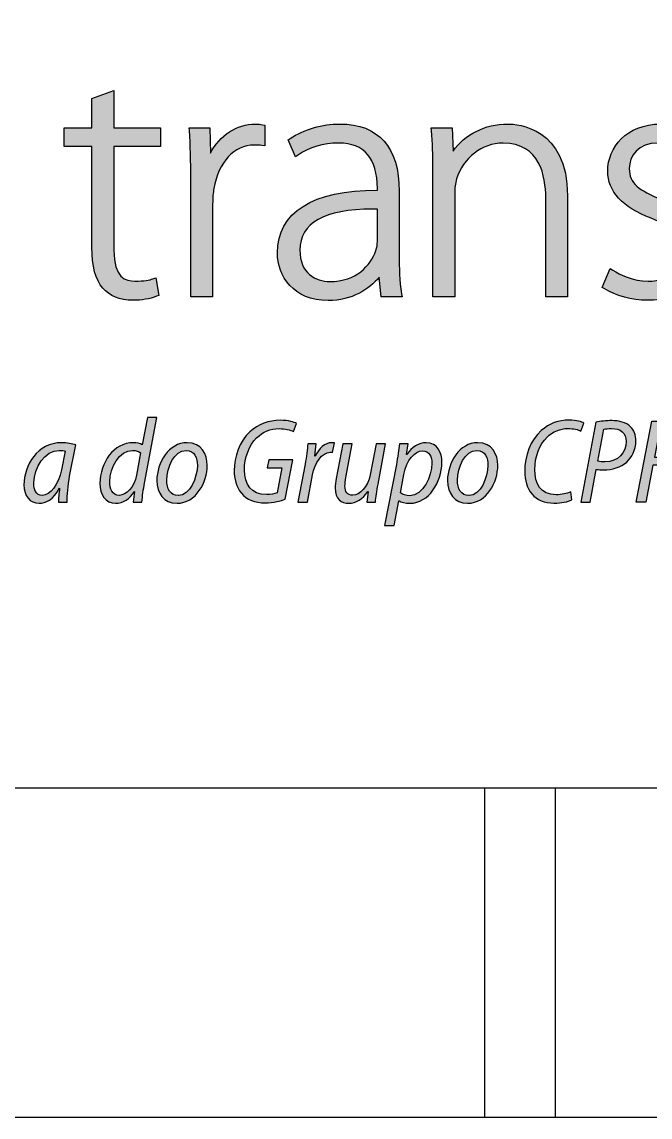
# Model space of a CAD drawing. Header units: millimetres. Extents: x 508 to 928, y 0 to 297.
# Drawn here: x 631.29 to 640.83, y 0 to 16.63 of the extents above; entities that cross this region are included whole.
import ezdxf

# ---------------------------------------------------------------- set-up
doc = ezdxf.new("R2010")
doc.units = ezdxf.units.MM
doc.header["$LTSCALE"] = 8
doc.layers.add('-1', color=7, linetype='Continuous')
doc.layers.add('1', color=7, linetype='Continuous')

# ---------------------------------------------------------------- blocks, each defined once
blk = doc.blocks.new('block 2')
at = {"true_color": 0x00ace1}
h = blk.add_hatch(color=142, dxfattribs=at)
h.dxf.hatch_style = 1
edge = h.paths.add_edge_path()
edge.add_spline(control_points=[(10.876, 7.441), (10.876, 7.441), (10.523, 7.309), (10.523, 7.309), (10.523, 7.309), (10.523, 6.838), (10.523, 6.838), (10.523, 6.838), (10.077, 6.838), (10.077, 6.838), (10.077, 6.838), (10.077, 6.535), (10.077, 6.535), (10.077, 6.535), (10.523, 6.535), (10.523, 6.535), (10.523, 6.535), (10.523, 4.91), (10.523, 4.91), (10.523, 4.599), (10.581, 4.383), (10.698, 4.249), (10.804, 4.12), (10.972, 4.051), (11.184, 4.051), (11.327, 4.051), (11.456, 4.073), (11.568, 4.115), (11.568, 4.115), (11.602, 4.127), (11.602, 4.127), (11.602, 4.127), (11.555, 4.412), (11.555, 4.412), (11.555, 4.412), (11.506, 4.396), (11.506, 4.396), (11.457, 4.379), (11.367, 4.36), (11.217, 4.36), (11.07, 4.36), (10.876, 4.412), (10.876, 4.861), (10.876, 4.861), (10.876, 6.535), (10.876, 6.535), (10.876, 6.535), (11.63, 6.535), (11.63, 6.535), (11.63, 6.535), (11.63, 6.838), (11.63, 6.838), (11.63, 6.838), (10.876, 6.838), (10.876, 6.838), (10.876, 6.838), (10.876, 7.441), (10.876, 7.441)], knot_values=[0, 0, 0, 0, 1, 1, 1, 2, 2, 2, 3, 3, 3, 4, 4, 4, 5, 5, 5, 6, 6, 6, 7, 7, 7, 8, 8, 8, 9, 9, 9, 10, 10, 10, 11, 11, 11, 12, 12, 12, 13, 13, 13, 14, 14, 14, 15, 15, 15, 16, 16, 16, 17, 17, 17, 18, 18, 18, 19, 19, 19, 19], degree=3, periodic=0)
h = blk.add_hatch(color=142, dxfattribs=at)
h.dxf.hatch_style = 1
edge = h.paths.add_edge_path()
edge.add_spline(control_points=[(13.16, 6.898), (12.86, 6.898), (12.588, 6.718), (12.435, 6.427), (12.435, 6.427), (12.427, 6.838), (12.427, 6.838), (12.427, 6.838), (12.094, 6.838), (12.094, 6.838), (12.094, 6.838), (12.097, 6.791), (12.097, 6.791), (12.112, 6.56), (12.119, 6.301), (12.119, 6.001), (12.119, 6.001), (12.119, 4.106), (12.119, 4.106), (12.119, 4.106), (12.472, 4.106), (12.472, 4.106), (12.472, 4.106), (12.472, 5.61), (12.472, 5.61), (12.472, 5.708), (12.479, 5.787), (12.493, 5.856), (12.565, 6.282), (12.82, 6.557), (13.143, 6.557), (13.193, 6.557), (13.228, 6.557), (13.264, 6.552), (13.264, 6.552), (13.314, 6.545), (13.314, 6.545), (13.314, 6.545), (13.314, 6.88), (13.314, 6.88), (13.314, 6.88), (13.277, 6.887), (13.277, 6.887), (13.243, 6.892), (13.202, 6.898), (13.16, 6.898)], knot_values=[0, 0, 0, 0, 1, 1, 1, 2, 2, 2, 3, 3, 3, 4, 4, 4, 5, 5, 5, 6, 6, 6, 7, 7, 7, 8, 8, 8, 9, 9, 9, 10, 10, 10, 11, 11, 11, 12, 12, 12, 13, 13, 13, 14, 14, 14, 15, 15, 15, 15], degree=3, periodic=0)
h = blk.add_hatch(color=142, dxfattribs=at)
h.dxf.hatch_style = 1
edge = h.paths.add_edge_path(flags=16)
edge.add_spline(control_points=[(14.365, 4.354), (14.131, 4.354), (13.881, 4.487), (13.881, 4.861), (13.881, 5.3), (14.275, 5.523), (15.053, 5.523), (15.079, 5.523), (15.105, 5.523), (15.131, 5.523), (15.131, 5.523), (15.131, 4.999), (15.131, 4.999), (15.131, 4.961), (15.126, 4.906), (15.105, 4.853), (15.023, 4.612), (14.786, 4.354), (14.365, 4.354)], knot_values=[0, 0, 0, 0, 1, 1, 1, 2, 2, 2, 3, 3, 3, 4, 4, 4, 5, 5, 5, 6, 6, 6, 6], degree=3, periodic=0)
edge = h.paths.add_edge_path()
edge.add_spline(control_points=[(15.483, 4.778), (15.483, 4.778), (15.483, 5.813), (15.483, 5.813), (15.483, 6.523), (15.152, 6.898), (14.525, 6.898), (14.245, 6.898), (13.945, 6.811), (13.724, 6.665), (13.724, 6.665), (13.693, 6.645), (13.693, 6.645), (13.693, 6.645), (13.812, 6.368), (13.812, 6.368), (13.812, 6.368), (13.857, 6.4), (13.857, 6.4), (14.028, 6.522), (14.256, 6.59), (14.507, 6.59), (14.921, 6.59), (15.131, 6.344), (15.131, 5.857), (15.131, 5.857), (15.131, 5.83), (15.131, 5.83), (15.131, 5.83), (15.128, 5.83), (15.128, 5.83), (14.089, 5.83), (13.517, 5.47), (13.517, 4.817), (13.517, 4.445), (13.774, 4.046), (14.338, 4.046), (14.717, 4.046), (15.002, 4.229), (15.163, 4.425), (15.163, 4.425), (15.195, 4.106), (15.195, 4.106), (15.195, 4.106), (15.529, 4.106), (15.529, 4.106), (15.529, 4.106), (15.521, 4.157), (15.521, 4.157), (15.488, 4.363), (15.483, 4.577), (15.483, 4.778)], knot_values=[0, 0, 0, 0, 1, 1, 1, 2, 2, 2, 3, 3, 3, 4, 4, 4, 5, 5, 5, 6, 6, 6, 7, 7, 7, 8, 8, 8, 9, 9, 9, 10, 10, 10, 11, 11, 11, 12, 12, 12, 13, 13, 13, 14, 14, 14, 15, 15, 15, 16, 16, 16, 17, 17, 17, 17], degree=3, periodic=0)
h = blk.add_hatch(color=142, dxfattribs=at)
h.dxf.hatch_style = 1
edge = h.paths.add_edge_path()
edge.add_spline(control_points=[(17.233, 6.898), (16.87, 6.898), (16.539, 6.729), (16.353, 6.457), (16.353, 6.457), (16.339, 6.838), (16.339, 6.838), (16.339, 6.838), (16.002, 6.838), (16.002, 6.838), (16.002, 6.838), (16.005, 6.79), (16.005, 6.79), (16.021, 6.59), (16.027, 6.413), (16.027, 6.16), (16.027, 6.16), (16.027, 4.106), (16.027, 4.106), (16.027, 4.106), (16.38, 4.106), (16.38, 4.106), (16.38, 4.106), (16.38, 5.791), (16.38, 5.791), (16.38, 5.857), (16.391, 5.939), (16.411, 6.01), (16.514, 6.351), (16.822, 6.59), (17.161, 6.59), (17.76, 6.59), (17.85, 6.041), (17.85, 5.714), (17.85, 5.714), (17.85, 4.106), (17.85, 4.106), (17.85, 4.106), (18.202, 4.106), (18.202, 4.106), (18.202, 4.106), (18.202, 5.736), (18.202, 5.736), (18.202, 6.842), (17.395, 6.898), (17.233, 6.898)], knot_values=[0, 0, 0, 0, 1, 1, 1, 2, 2, 2, 3, 3, 3, 4, 4, 4, 5, 5, 5, 6, 6, 6, 7, 7, 7, 8, 8, 8, 9, 9, 9, 10, 10, 10, 11, 11, 11, 12, 12, 12, 13, 13, 13, 14, 14, 14, 15, 15, 15, 15], degree=3, periodic=0)
h = blk.add_hatch(color=142, dxfattribs=at)
h.dxf.hatch_style = 1
edge = h.paths.add_edge_path()
edge.add_spline(control_points=[(19.716, 5.678), (19.358, 5.827), (19.198, 5.934), (19.198, 6.177), (19.198, 6.382), (19.342, 6.59), (19.666, 6.59), (19.857, 6.59), (20.026, 6.539), (20.169, 6.438), (20.169, 6.438), (20.212, 6.407), (20.212, 6.407), (20.212, 6.407), (20.349, 6.704), (20.349, 6.704), (20.349, 6.704), (20.319, 6.725), (20.319, 6.725), (20.164, 6.835), (19.942, 6.898), (19.71, 6.898), (19.146, 6.898), (18.851, 6.516), (18.851, 6.138), (18.851, 5.809), (19.086, 5.552), (19.55, 5.376), (19.94, 5.218), (20.079, 5.071), (20.079, 4.817), (20.079, 4.535), (19.859, 4.36), (19.506, 4.36), (19.256, 4.36), (19.04, 4.47), (18.934, 4.535), (18.934, 4.535), (18.891, 4.562), (18.891, 4.562), (18.891, 4.562), (18.762, 4.26), (18.762, 4.26), (18.762, 4.26), (18.794, 4.24), (18.794, 4.24), (18.986, 4.12), (19.239, 4.051), (19.489, 4.051), (20.049, 4.051), (20.426, 4.372), (20.426, 4.85), (20.426, 5.331), (20.067, 5.538), (19.716, 5.678)], knot_values=[0, 0, 0, 0, 1, 1, 1, 2, 2, 2, 3, 3, 3, 4, 4, 4, 5, 5, 5, 6, 6, 6, 7, 7, 7, 8, 8, 8, 9, 9, 9, 10, 10, 10, 11, 11, 11, 12, 12, 12, 13, 13, 13, 14, 14, 14, 15, 15, 15, 16, 16, 16, 17, 17, 17, 18, 18, 18, 18], degree=3, periodic=0)
h = blk.add_hatch(color=142, dxfattribs=at)
h.dxf.hatch_style = 1
edge = h.paths.add_edge_path(flags=16)
edge.add_spline(control_points=[(11.309, 1.586), (11.282, 1.609), (11.236, 1.627), (11.177, 1.627), (10.964, 1.627), (10.811, 1.351), (10.811, 1.12), (10.811, 1.006), (10.846, 0.901), (10.966, 0.901), (11.073, 0.901), (11.205, 1.025), (11.243, 1.229), (11.243, 1.229), (11.309, 1.586), (11.309, 1.586)], knot_values=[0, 0, 0, 0, 1, 1, 1, 2, 2, 2, 3, 3, 3, 4, 4, 4, 5, 5, 5, 5], degree=3, periodic=0)
edge = h.paths.add_edge_path()
edge.add_spline(control_points=[(11.573, 2.16), (11.573, 2.16), (11.371, 1.099), (11.371, 1.099), (11.354, 1), (11.336, 0.884), (11.331, 0.793), (11.331, 0.793), (11.191, 0.793), (11.191, 0.793), (11.191, 0.793), (11.212, 0.965), (11.212, 0.965), (11.212, 0.965), (11.208, 0.965), (11.208, 0.965), (11.135, 0.845), (11.026, 0.773), (10.904, 0.773), (10.743, 0.773), (10.652, 0.911), (10.652, 1.095), (10.652, 1.427), (10.875, 1.751), (11.191, 1.751), (11.243, 1.751), (11.302, 1.737), (11.336, 1.718), (11.336, 1.718), (11.42, 2.16), (11.42, 2.16), (11.42, 2.16), (11.573, 2.16), (11.573, 2.16)], knot_values=[0, 0, 0, 0, 1, 1, 1, 2, 2, 2, 3, 3, 3, 4, 4, 4, 5, 5, 5, 6, 6, 6, 7, 7, 7, 8, 8, 8, 9, 9, 9, 10, 10, 10, 11, 11, 11, 11], degree=3, periodic=0)
h = blk.add_hatch(color=142, dxfattribs=at)
h.dxf.hatch_style = 1
edge = h.paths.add_edge_path()
edge.add_spline(control_points=[(13.644, 0.841), (13.572, 0.812), (13.454, 0.779), (13.322, 0.779), (13.151, 0.779), (13.023, 0.831), (12.938, 0.934), (12.851, 1.035), (12.82, 1.173), (12.82, 1.301), (12.82, 1.524), (12.903, 1.77), (13.074, 1.929), (13.206, 2.049), (13.378, 2.113), (13.563, 2.113), (13.7, 2.113), (13.789, 2.084), (13.828, 2.063), (13.828, 2.063), (13.778, 1.931), (13.778, 1.931), (13.722, 1.96), (13.644, 1.978), (13.545, 1.978), (13.409, 1.978), (13.285, 1.927), (13.182, 1.83), (13.06, 1.714), (12.985, 1.504), (12.985, 1.313), (12.985, 1.074), (13.093, 0.913), (13.345, 0.913), (13.411, 0.913), (13.471, 0.925), (13.512, 0.944), (13.512, 0.944), (13.588, 1.347), (13.588, 1.347), (13.588, 1.347), (13.353, 1.347), (13.353, 1.347), (13.353, 1.347), (13.378, 1.475), (13.378, 1.475), (13.378, 1.475), (13.764, 1.475), (13.764, 1.475), (13.764, 1.475), (13.644, 0.841), (13.644, 0.841)], knot_values=[0, 0, 0, 0, 1, 1, 1, 2, 2, 2, 3, 3, 3, 4, 4, 4, 5, 5, 5, 6, 6, 6, 7, 7, 7, 8, 8, 8, 9, 9, 9, 10, 10, 10, 11, 11, 11, 12, 12, 12, 13, 13, 13, 14, 14, 14, 15, 15, 15, 16, 16, 16, 17, 17, 17, 17], degree=3, periodic=0)
h = blk.add_hatch(color=142, dxfattribs=at)
h.dxf.hatch_style = 1
edge = h.paths.add_edge_path()
edge.add_spline(control_points=[(18.271, 0.828), (18.207, 0.799), (18.106, 0.775), (17.982, 0.775), (17.669, 0.775), (17.51, 0.994), (17.51, 1.291), (17.51, 1.541), (17.602, 1.79), (17.778, 1.949), (17.906, 2.061), (18.061, 2.117), (18.228, 2.117), (18.348, 2.117), (18.437, 2.088), (18.465, 2.067), (18.465, 2.067), (18.416, 1.939), (18.416, 1.939), (18.375, 1.962), (18.3, 1.981), (18.207, 1.981), (18.083, 1.981), (17.961, 1.931), (17.871, 1.842), (17.749, 1.722), (17.673, 1.524), (17.673, 1.318), (17.673, 1.091), (17.765, 0.911), (18.019, 0.911), (18.102, 0.911), (18.193, 0.928), (18.253, 0.958), (18.253, 0.958), (18.271, 0.828), (18.271, 0.828)], knot_values=[0, 0, 0, 0, 1, 1, 1, 2, 2, 2, 3, 3, 3, 4, 4, 4, 5, 5, 5, 6, 6, 6, 7, 7, 7, 8, 8, 8, 9, 9, 9, 10, 10, 10, 11, 11, 11, 12, 12, 12, 12], degree=3, periodic=0)
h = blk.add_hatch(color=142, dxfattribs=at)
h.dxf.hatch_style = 1
edge = h.paths.add_edge_path(flags=16)
edge.add_spline(control_points=[(18.691, 1.452), (18.73, 1.442), (18.763, 1.44), (18.806, 1.44), (19.019, 1.44), (19.149, 1.596), (19.149, 1.768), (19.149, 1.914), (19.058, 1.98), (18.911, 1.98), (18.858, 1.98), (18.816, 1.976), (18.79, 1.968), (18.79, 1.968), (18.691, 1.452), (18.691, 1.452)], knot_values=[0, 0, 0, 0, 1, 1, 1, 2, 2, 2, 3, 3, 3, 4, 4, 4, 5, 5, 5, 5], degree=3, periodic=0)
edge = h.paths.add_edge_path()
edge.add_spline(control_points=[(18.66, 2.082), (18.73, 2.098), (18.825, 2.108), (18.92, 2.108), (19.033, 2.108), (19.149, 2.078), (19.219, 2.009), (19.277, 1.952), (19.306, 1.875), (19.306, 1.78), (19.306, 1.634), (19.236, 1.512), (19.157, 1.439), (19.06, 1.353), (18.922, 1.311), (18.786, 1.311), (18.742, 1.311), (18.703, 1.314), (18.666, 1.32), (18.666, 1.32), (18.567, 0.793), (18.567, 0.793), (18.567, 0.793), (18.414, 0.793), (18.414, 0.793), (18.414, 0.793), (18.66, 2.082), (18.66, 2.082)], knot_values=[0, 0, 0, 0, 1, 1, 1, 2, 2, 2, 3, 3, 3, 4, 4, 4, 5, 5, 5, 6, 6, 6, 7, 7, 7, 8, 8, 8, 9, 9, 9, 9], degree=3, periodic=0)
h = blk.add_hatch(color=142, dxfattribs=at)
h.dxf.hatch_style = 1
h.paths.add_polyline_path([(19.56, 2.1), (20.169, 2.1), (20.142, 1.966), (19.69, 1.966), (19.603, 1.518), (20.024, 1.518), (19.998, 1.386), (19.578, 1.386), (19.467, 0.793), (19.312, 0.793)])
h = blk.add_hatch(color=142, dxfattribs=at)
h.dxf.hatch_style = 1
edge = h.paths.add_edge_path(flags=16)
edge.add_spline(control_points=[(10.09, 1.615), (10.068, 1.623), (10.039, 1.627), (9.995, 1.627), (9.762, 1.627), (9.587, 1.347), (9.585, 1.101), (9.584, 0.993), (9.616, 0.901), (9.723, 0.901), (9.845, 0.901), (9.987, 1.08), (10.031, 1.311), (10.031, 1.311), (10.09, 1.615), (10.09, 1.615)], knot_values=[0, 0, 0, 0, 1, 1, 1, 2, 2, 2, 3, 3, 3, 4, 4, 4, 5, 5, 5, 5], degree=3, periodic=0)
edge = h.paths.add_edge_path()
edge.add_spline(control_points=[(9.981, 0.793), (9.981, 0.849), (9.991, 0.927), (10.001, 1.016), (10.001, 1.016), (9.997, 1.016), (9.997, 1.016), (9.898, 0.831), (9.781, 0.773), (9.669, 0.773), (9.519, 0.773), (9.426, 0.893), (9.426, 1.07), (9.426, 1.384), (9.64, 1.751), (10.035, 1.751), (10.117, 1.751), (10.206, 1.735), (10.264, 1.716), (10.264, 1.716), (10.163, 1.213), (10.163, 1.213), (10.134, 1.06), (10.121, 0.897), (10.125, 0.793), (10.125, 0.793), (9.981, 0.793), (9.981, 0.793)], knot_values=[0, 0, 0, 0, 1, 1, 1, 2, 2, 2, 3, 3, 3, 4, 4, 4, 5, 5, 5, 6, 6, 6, 7, 7, 7, 8, 8, 8, 9, 9, 9, 9], degree=3, periodic=0)
h = blk.add_hatch(color=142, dxfattribs=at)
h.dxf.hatch_style = 1
edge = h.paths.add_edge_path(flags=16)
edge.add_spline(control_points=[(11.918, 0.897), (12.102, 0.897), (12.225, 1.188), (12.225, 1.388), (12.225, 1.495), (12.184, 1.627), (12.042, 1.627), (11.852, 1.627), (11.73, 1.353), (11.73, 1.148), (11.73, 1.008), (11.792, 0.897), (11.916, 0.897), (11.916, 0.897), (11.918, 0.897), (11.918, 0.897)], knot_values=[0, 0, 0, 0, 1, 1, 1, 2, 2, 2, 3, 3, 3, 4, 4, 4, 5, 5, 5, 5], degree=3, periodic=0)
edge = h.paths.add_edge_path()
edge.add_spline(control_points=[(11.897, 0.773), (11.68, 0.773), (11.571, 0.94), (11.571, 1.138), (11.571, 1.431), (11.763, 1.751), (12.062, 1.751), (12.294, 1.751), (12.384, 1.563), (12.384, 1.386), (12.384, 1.113), (12.205, 0.773), (11.899, 0.773), (11.899, 0.773), (11.897, 0.773), (11.897, 0.773)], knot_values=[0, 0, 0, 0, 1, 1, 1, 2, 2, 2, 3, 3, 3, 4, 4, 4, 5, 5, 5, 5], degree=3, periodic=0)
h = blk.add_hatch(color=142, dxfattribs=at)
h.dxf.hatch_style = 1
edge = h.paths.add_edge_path()
edge.add_spline(control_points=[(13.847, 0.793), (13.847, 0.793), (13.964, 1.406), (13.964, 1.406), (13.987, 1.528), (14.001, 1.65), (14.008, 1.731), (14.008, 1.731), (14.144, 1.731), (14.144, 1.731), (14.138, 1.671), (14.133, 1.609), (14.123, 1.536), (14.123, 1.536), (14.127, 1.536), (14.127, 1.536), (14.189, 1.66), (14.282, 1.751), (14.398, 1.751), (14.412, 1.751), (14.427, 1.749), (14.439, 1.749), (14.439, 1.749), (14.408, 1.594), (14.408, 1.594), (14.4, 1.596), (14.387, 1.596), (14.373, 1.596), (14.237, 1.596), (14.121, 1.425), (14.084, 1.231), (14.084, 1.231), (14.001, 0.793), (14.001, 0.793), (14.001, 0.793), (13.847, 0.793), (13.847, 0.793)], knot_values=[0, 0, 0, 0, 1, 1, 1, 2, 2, 2, 3, 3, 3, 4, 4, 4, 5, 5, 5, 6, 6, 6, 7, 7, 7, 8, 8, 8, 9, 9, 9, 10, 10, 10, 11, 11, 11, 12, 12, 12, 12], degree=3, periodic=0)
h = blk.add_hatch(color=142, dxfattribs=at)
h.dxf.hatch_style = 1
edge = h.paths.add_edge_path()
edge.add_spline(control_points=[(15.265, 1.731), (15.265, 1.731), (15.143, 1.08), (15.143, 1.08), (15.12, 0.967), (15.108, 0.87), (15.1, 0.793), (15.1, 0.793), (14.961, 0.793), (14.961, 0.793), (14.961, 0.793), (14.982, 0.959), (14.982, 0.959), (14.982, 0.959), (14.978, 0.961), (14.978, 0.961), (14.897, 0.841), (14.784, 0.773), (14.67, 0.773), (14.553, 0.773), (14.451, 0.841), (14.451, 1.02), (14.451, 1.068), (14.456, 1.117), (14.468, 1.175), (14.468, 1.175), (14.573, 1.731), (14.573, 1.731), (14.573, 1.731), (14.726, 1.731), (14.726, 1.731), (14.726, 1.731), (14.623, 1.188), (14.623, 1.188), (14.614, 1.136), (14.608, 1.089), (14.608, 1.047), (14.608, 0.961), (14.642, 0.903), (14.736, 0.903), (14.846, 0.903), (14.98, 1.037), (15.017, 1.231), (15.017, 1.231), (15.112, 1.731), (15.112, 1.731), (15.112, 1.731), (15.265, 1.731), (15.265, 1.731)], knot_values=[0, 0, 0, 0, 1, 1, 1, 2, 2, 2, 3, 3, 3, 4, 4, 4, 5, 5, 5, 6, 6, 6, 7, 7, 7, 8, 8, 8, 9, 9, 9, 10, 10, 10, 11, 11, 11, 12, 12, 12, 13, 13, 13, 14, 14, 14, 15, 15, 15, 16, 16, 16, 16], degree=3, periodic=0)
h = blk.add_hatch(color=142, dxfattribs=at)
h.dxf.hatch_style = 1
edge = h.paths.add_edge_path(flags=16)
edge.add_spline(control_points=[(15.505, 0.942), (15.54, 0.913), (15.593, 0.895), (15.657, 0.895), (15.866, 0.895), (16.012, 1.206), (16.012, 1.419), (16.012, 1.516), (15.977, 1.621), (15.858, 1.621), (15.742, 1.621), (15.602, 1.473), (15.558, 1.237), (15.558, 1.237), (15.505, 0.942), (15.505, 0.942)], knot_values=[0, 0, 0, 0, 1, 1, 1, 2, 2, 2, 3, 3, 3, 4, 4, 4, 5, 5, 5, 5], degree=3, periodic=0)
edge = h.paths.add_edge_path()
edge.add_spline(control_points=[(15.249, 0.413), (15.249, 0.413), (15.438, 1.398), (15.438, 1.398), (15.459, 1.516), (15.476, 1.642), (15.49, 1.731), (15.49, 1.731), (15.63, 1.731), (15.63, 1.731), (15.63, 1.731), (15.604, 1.563), (15.604, 1.563), (15.604, 1.563), (15.608, 1.563), (15.608, 1.563), (15.688, 1.679), (15.8, 1.751), (15.919, 1.751), (16.101, 1.751), (16.173, 1.596), (16.173, 1.433), (16.173, 1.115), (15.961, 0.773), (15.659, 0.773), (15.575, 0.773), (15.515, 0.793), (15.482, 0.812), (15.482, 0.812), (15.478, 0.812), (15.478, 0.812), (15.478, 0.812), (15.403, 0.413), (15.403, 0.413), (15.403, 0.413), (15.249, 0.413), (15.249, 0.413)], knot_values=[0, 0, 0, 0, 1, 1, 1, 2, 2, 2, 3, 3, 3, 4, 4, 4, 5, 5, 5, 6, 6, 6, 7, 7, 7, 8, 8, 8, 9, 9, 9, 10, 10, 10, 11, 11, 11, 12, 12, 12, 12], degree=3, periodic=0)
h = blk.add_hatch(color=142, dxfattribs=at)
h.dxf.hatch_style = 1
edge = h.paths.add_edge_path(flags=16)
edge.add_spline(control_points=[(16.611, 0.897), (16.795, 0.897), (16.917, 1.188), (16.917, 1.388), (16.917, 1.495), (16.877, 1.627), (16.735, 1.627), (16.545, 1.627), (16.423, 1.353), (16.423, 1.148), (16.423, 1.008), (16.485, 0.897), (16.609, 0.897), (16.609, 0.897), (16.611, 0.897), (16.611, 0.897)], knot_values=[0, 0, 0, 0, 1, 1, 1, 2, 2, 2, 3, 3, 3, 4, 4, 4, 5, 5, 5, 5], degree=3, periodic=0)
edge = h.paths.add_edge_path()
edge.add_spline(control_points=[(16.589, 0.773), (16.372, 0.773), (16.264, 0.94), (16.264, 1.138), (16.264, 1.431), (16.456, 1.751), (16.754, 1.751), (16.987, 1.751), (17.076, 1.563), (17.076, 1.386), (17.076, 1.113), (16.898, 0.773), (16.591, 0.773), (16.591, 0.773), (16.589, 0.773), (16.589, 0.773)], knot_values=[0, 0, 0, 0, 1, 1, 1, 2, 2, 2, 3, 3, 3, 4, 4, 4, 5, 5, 5, 5], degree=3, periodic=0)
at = {"color": 142, "true_color": 0x00ace1}
blk.add_lwpolyline([(19.56, 2.1), (20.169, 2.1), (20.142, 1.966), (19.69, 1.966), (19.603, 1.518), (20.024, 1.518), (19.998, 1.386), (19.578, 1.386), (19.467, 0.793), (19.312, 0.793), (19.56, 2.1)], dxfattribs=at)
for points, knots in [([(10.876, 7.441), (10.876, 7.441), (10.523, 7.309), (10.523, 7.309), (10.523, 7.309), (10.523, 6.838), (10.523, 6.838), (10.523, 6.838), (10.077, 6.838), (10.077, 6.838), (10.077, 6.838), (10.077, 6.535), (10.077, 6.535), (10.077, 6.535), (10.523, 6.535), (10.523, 6.535), (10.523, 6.535), (10.523, 4.91), (10.523, 4.91), (10.523, 4.599), (10.581, 4.383), (10.698, 4.249), (10.804, 4.12), (10.972, 4.051), (11.184, 4.051), (11.327, 4.051), (11.456, 4.073), (11.568, 4.115), (11.568, 4.115), (11.602, 4.127), (11.602, 4.127), (11.602, 4.127), (11.555, 4.412), (11.555, 4.412), (11.555, 4.412), (11.506, 4.396), (11.506, 4.396), (11.457, 4.379), (11.367, 4.36), (11.217, 4.36), (11.07, 4.36), (10.876, 4.412), (10.876, 4.861), (10.876, 4.861), (10.876, 6.535), (10.876, 6.535), (10.876, 6.535), (11.63, 6.535), (11.63, 6.535), (11.63, 6.535), (11.63, 6.838), (11.63, 6.838), (11.63, 6.838), (10.876, 6.838), (10.876, 6.838), (10.876, 6.838), (10.876, 7.441), (10.876, 7.441)], [0, 0, 0, 0, 1, 1, 1, 2, 2, 2, 3, 3, 3, 4, 4, 4, 5, 5, 5, 6, 6, 6, 7, 7, 7, 8, 8, 8, 9, 9, 9, 10, 10, 10, 11, 11, 11, 12, 12, 12, 13, 13, 13, 14, 14, 14, 15, 15, 15, 16, 16, 16, 17, 17, 17, 18, 18, 18, 19, 19, 19, 19]), ([(13.16, 6.898), (12.86, 6.898), (12.588, 6.718), (12.435, 6.427), (12.435, 6.427), (12.427, 6.838), (12.427, 6.838), (12.427, 6.838), (12.094, 6.838), (12.094, 6.838), (12.094, 6.838), (12.097, 6.791), (12.097, 6.791), (12.112, 6.56), (12.119, 6.301), (12.119, 6.001), (12.119, 6.001), (12.119, 4.106), (12.119, 4.106), (12.119, 4.106), (12.472, 4.106), (12.472, 4.106), (12.472, 4.106), (12.472, 5.61), (12.472, 5.61), (12.472, 5.708), (12.479, 5.787), (12.493, 5.856), (12.565, 6.282), (12.82, 6.557), (13.143, 6.557), (13.193, 6.557), (13.228, 6.557), (13.264, 6.552), (13.264, 6.552), (13.314, 6.545), (13.314, 6.545), (13.314, 6.545), (13.314, 6.88), (13.314, 6.88), (13.314, 6.88), (13.277, 6.887), (13.277, 6.887), (13.243, 6.892), (13.202, 6.898), (13.16, 6.898)], [0, 0, 0, 0, 1, 1, 1, 2, 2, 2, 3, 3, 3, 4, 4, 4, 5, 5, 5, 6, 6, 6, 7, 7, 7, 8, 8, 8, 9, 9, 9, 10, 10, 10, 11, 11, 11, 12, 12, 12, 13, 13, 13, 14, 14, 14, 15, 15, 15, 15]), ([(15.483, 4.778), (15.483, 4.778), (15.483, 5.813), (15.483, 5.813), (15.483, 6.523), (15.152, 6.898), (14.525, 6.898), (14.245, 6.898), (13.945, 6.811), (13.724, 6.665), (13.724, 6.665), (13.693, 6.645), (13.693, 6.645), (13.693, 6.645), (13.812, 6.368), (13.812, 6.368), (13.812, 6.368), (13.857, 6.4), (13.857, 6.4), (14.028, 6.522), (14.256, 6.59), (14.507, 6.59), (14.921, 6.59), (15.131, 6.344), (15.131, 5.857), (15.131, 5.857), (15.131, 5.83), (15.131, 5.83), (15.131, 5.83), (15.128, 5.83), (15.128, 5.83), (14.089, 5.83), (13.517, 5.47), (13.517, 4.817), (13.517, 4.445), (13.774, 4.046), (14.338, 4.046), (14.717, 4.046), (15.002, 4.229), (15.163, 4.425), (15.163, 4.425), (15.195, 4.106), (15.195, 4.106), (15.195, 4.106), (15.529, 4.106), (15.529, 4.106), (15.529, 4.106), (15.521, 4.157), (15.521, 4.157), (15.488, 4.363), (15.483, 4.577), (15.483, 4.778)], [0, 0, 0, 0, 1, 1, 1, 2, 2, 2, 3, 3, 3, 4, 4, 4, 5, 5, 5, 6, 6, 6, 7, 7, 7, 8, 8, 8, 9, 9, 9, 10, 10, 10, 11, 11, 11, 12, 12, 12, 13, 13, 13, 14, 14, 14, 15, 15, 15, 16, 16, 16, 17, 17, 17, 17]), ([(17.233, 6.898), (16.87, 6.898), (16.539, 6.729), (16.353, 6.457), (16.353, 6.457), (16.339, 6.838), (16.339, 6.838), (16.339, 6.838), (16.002, 6.838), (16.002, 6.838), (16.002, 6.838), (16.005, 6.79), (16.005, 6.79), (16.021, 6.59), (16.027, 6.413), (16.027, 6.16), (16.027, 6.16), (16.027, 4.106), (16.027, 4.106), (16.027, 4.106), (16.38, 4.106), (16.38, 4.106), (16.38, 4.106), (16.38, 5.791), (16.38, 5.791), (16.38, 5.857), (16.391, 5.939), (16.411, 6.01), (16.514, 6.351), (16.822, 6.59), (17.161, 6.59), (17.76, 6.59), (17.85, 6.041), (17.85, 5.714), (17.85, 5.714), (17.85, 4.106), (17.85, 4.106), (17.85, 4.106), (18.202, 4.106), (18.202, 4.106), (18.202, 4.106), (18.202, 5.736), (18.202, 5.736), (18.202, 6.842), (17.395, 6.898), (17.233, 6.898)], [0, 0, 0, 0, 1, 1, 1, 2, 2, 2, 3, 3, 3, 4, 4, 4, 5, 5, 5, 6, 6, 6, 7, 7, 7, 8, 8, 8, 9, 9, 9, 10, 10, 10, 11, 11, 11, 12, 12, 12, 13, 13, 13, 14, 14, 14, 15, 15, 15, 15]), ([(19.716, 5.678), (19.358, 5.827), (19.198, 5.934), (19.198, 6.177), (19.198, 6.382), (19.342, 6.59), (19.666, 6.59), (19.857, 6.59), (20.026, 6.539), (20.169, 6.438), (20.169, 6.438), (20.212, 6.407), (20.212, 6.407), (20.212, 6.407), (20.349, 6.704), (20.349, 6.704), (20.349, 6.704), (20.319, 6.725), (20.319, 6.725), (20.164, 6.835), (19.942, 6.898), (19.71, 6.898), (19.146, 6.898), (18.851, 6.516), (18.851, 6.138), (18.851, 5.809), (19.086, 5.552), (19.55, 5.376), (19.94, 5.218), (20.079, 5.071), (20.079, 4.817), (20.079, 4.535), (19.859, 4.36), (19.506, 4.36), (19.256, 4.36), (19.04, 4.47), (18.934, 4.535), (18.934, 4.535), (18.891, 4.562), (18.891, 4.562), (18.891, 4.562), (18.762, 4.26), (18.762, 4.26), (18.762, 4.26), (18.794, 4.24), (18.794, 4.24), (18.986, 4.12), (19.239, 4.051), (19.489, 4.051), (20.049, 4.051), (20.426, 4.372), (20.426, 4.85), (20.426, 5.331), (20.067, 5.538), (19.716, 5.678)], [0, 0, 0, 0, 1, 1, 1, 2, 2, 2, 3, 3, 3, 4, 4, 4, 5, 5, 5, 6, 6, 6, 7, 7, 7, 8, 8, 8, 9, 9, 9, 10, 10, 10, 11, 11, 11, 12, 12, 12, 13, 13, 13, 14, 14, 14, 15, 15, 15, 16, 16, 16, 17, 17, 17, 18, 18, 18, 18]), ([(14.365, 4.354), (14.131, 4.354), (13.881, 4.487), (13.881, 4.861), (13.881, 5.3), (14.275, 5.523), (15.053, 5.523), (15.079, 5.523), (15.105, 5.523), (15.131, 5.523), (15.131, 5.523), (15.131, 4.999), (15.131, 4.999), (15.131, 4.961), (15.126, 4.906), (15.105, 4.853), (15.023, 4.612), (14.786, 4.354), (14.365, 4.354)], [0, 0, 0, 0, 1, 1, 1, 2, 2, 2, 3, 3, 3, 4, 4, 4, 5, 5, 5, 6, 6, 6, 6]), ([(11.573, 2.16), (11.573, 2.16), (11.371, 1.099), (11.371, 1.099), (11.354, 1), (11.336, 0.884), (11.331, 0.793), (11.331, 0.793), (11.191, 0.793), (11.191, 0.793), (11.191, 0.793), (11.212, 0.965), (11.212, 0.965), (11.212, 0.965), (11.208, 0.965), (11.208, 0.965), (11.135, 0.845), (11.026, 0.773), (10.904, 0.773), (10.743, 0.773), (10.652, 0.911), (10.652, 1.095), (10.652, 1.427), (10.875, 1.751), (11.191, 1.751), (11.243, 1.751), (11.302, 1.737), (11.336, 1.718), (11.336, 1.718), (11.42, 2.16), (11.42, 2.16), (11.42, 2.16), (11.573, 2.16), (11.573, 2.16)], [0, 0, 0, 0, 1, 1, 1, 2, 2, 2, 3, 3, 3, 4, 4, 4, 5, 5, 5, 6, 6, 6, 7, 7, 7, 8, 8, 8, 9, 9, 9, 10, 10, 10, 11, 11, 11, 11]), ([(13.644, 0.841), (13.572, 0.812), (13.454, 0.779), (13.322, 0.779), (13.151, 0.779), (13.023, 0.831), (12.938, 0.934), (12.851, 1.035), (12.82, 1.173), (12.82, 1.301), (12.82, 1.524), (12.903, 1.77), (13.074, 1.929), (13.206, 2.049), (13.378, 2.113), (13.563, 2.113), (13.7, 2.113), (13.789, 2.084), (13.828, 2.063), (13.828, 2.063), (13.778, 1.931), (13.778, 1.931), (13.722, 1.96), (13.644, 1.978), (13.545, 1.978), (13.409, 1.978), (13.285, 1.927), (13.182, 1.83), (13.06, 1.714), (12.985, 1.504), (12.985, 1.313), (12.985, 1.074), (13.093, 0.913), (13.345, 0.913), (13.411, 0.913), (13.471, 0.925), (13.512, 0.944), (13.512, 0.944), (13.588, 1.347), (13.588, 1.347), (13.588, 1.347), (13.353, 1.347), (13.353, 1.347), (13.353, 1.347), (13.378, 1.475), (13.378, 1.475), (13.378, 1.475), (13.764, 1.475), (13.764, 1.475), (13.764, 1.475), (13.644, 0.841), (13.644, 0.841)], [0, 0, 0, 0, 1, 1, 1, 2, 2, 2, 3, 3, 3, 4, 4, 4, 5, 5, 5, 6, 6, 6, 7, 7, 7, 8, 8, 8, 9, 9, 9, 10, 10, 10, 11, 11, 11, 12, 12, 12, 13, 13, 13, 14, 14, 14, 15, 15, 15, 16, 16, 16, 17, 17, 17, 17]), ([(18.271, 0.828), (18.207, 0.799), (18.106, 0.775), (17.982, 0.775), (17.669, 0.775), (17.51, 0.994), (17.51, 1.291), (17.51, 1.541), (17.602, 1.79), (17.778, 1.949), (17.906, 2.061), (18.061, 2.117), (18.228, 2.117), (18.348, 2.117), (18.437, 2.088), (18.465, 2.067), (18.465, 2.067), (18.416, 1.939), (18.416, 1.939), (18.375, 1.962), (18.3, 1.981), (18.207, 1.981), (18.083, 1.981), (17.961, 1.931), (17.871, 1.842), (17.749, 1.722), (17.673, 1.524), (17.673, 1.318), (17.673, 1.091), (17.765, 0.911), (18.019, 0.911), (18.102, 0.911), (18.193, 0.928), (18.253, 0.958), (18.253, 0.958), (18.271, 0.828), (18.271, 0.828)], [0, 0, 0, 0, 1, 1, 1, 2, 2, 2, 3, 3, 3, 4, 4, 4, 5, 5, 5, 6, 6, 6, 7, 7, 7, 8, 8, 8, 9, 9, 9, 10, 10, 10, 11, 11, 11, 12, 12, 12, 12]), ([(18.66, 2.082), (18.73, 2.098), (18.825, 2.108), (18.92, 2.108), (19.033, 2.108), (19.149, 2.078), (19.219, 2.009), (19.277, 1.952), (19.306, 1.875), (19.306, 1.78), (19.306, 1.634), (19.236, 1.512), (19.157, 1.439), (19.06, 1.353), (18.922, 1.311), (18.786, 1.311), (18.742, 1.311), (18.703, 1.314), (18.666, 1.32), (18.666, 1.32), (18.567, 0.793), (18.567, 0.793), (18.567, 0.793), (18.414, 0.793), (18.414, 0.793), (18.414, 0.793), (18.66, 2.082), (18.66, 2.082)], [0, 0, 0, 0, 1, 1, 1, 2, 2, 2, 3, 3, 3, 4, 4, 4, 5, 5, 5, 6, 6, 6, 7, 7, 7, 8, 8, 8, 9, 9, 9, 9]), ([(18.691, 1.452), (18.73, 1.442), (18.763, 1.44), (18.806, 1.44), (19.019, 1.44), (19.149, 1.596), (19.149, 1.768), (19.149, 1.914), (19.058, 1.98), (18.911, 1.98), (18.858, 1.98), (18.816, 1.976), (18.79, 1.968), (18.79, 1.968), (18.691, 1.452), (18.691, 1.452)], [0, 0, 0, 0, 1, 1, 1, 2, 2, 2, 3, 3, 3, 4, 4, 4, 5, 5, 5, 5]), ([(9.981, 0.793), (9.981, 0.849), (9.991, 0.927), (10.001, 1.016), (10.001, 1.016), (9.997, 1.016), (9.997, 1.016), (9.898, 0.831), (9.781, 0.773), (9.669, 0.773), (9.519, 0.773), (9.426, 0.893), (9.426, 1.07), (9.426, 1.384), (9.64, 1.751), (10.035, 1.751), (10.117, 1.751), (10.206, 1.735), (10.264, 1.716), (10.264, 1.716), (10.163, 1.213), (10.163, 1.213), (10.134, 1.06), (10.121, 0.897), (10.125, 0.793), (10.125, 0.793), (9.981, 0.793), (9.981, 0.793)], [0, 0, 0, 0, 1, 1, 1, 2, 2, 2, 3, 3, 3, 4, 4, 4, 5, 5, 5, 6, 6, 6, 7, 7, 7, 8, 8, 8, 9, 9, 9, 9]), ([(10.09, 1.615), (10.068, 1.623), (10.039, 1.627), (9.995, 1.627), (9.762, 1.627), (9.587, 1.347), (9.585, 1.101), (9.584, 0.993), (9.616, 0.901), (9.723, 0.901), (9.845, 0.901), (9.987, 1.08), (10.031, 1.311), (10.031, 1.311), (10.09, 1.615), (10.09, 1.615)], [0, 0, 0, 0, 1, 1, 1, 2, 2, 2, 3, 3, 3, 4, 4, 4, 5, 5, 5, 5]), ([(11.309, 1.586), (11.282, 1.609), (11.236, 1.627), (11.177, 1.627), (10.964, 1.627), (10.811, 1.351), (10.811, 1.12), (10.811, 1.006), (10.846, 0.901), (10.966, 0.901), (11.073, 0.901), (11.205, 1.025), (11.243, 1.229), (11.243, 1.229), (11.309, 1.586), (11.309, 1.586)], [0, 0, 0, 0, 1, 1, 1, 2, 2, 2, 3, 3, 3, 4, 4, 4, 5, 5, 5, 5]), ([(11.897, 0.773), (11.68, 0.773), (11.571, 0.94), (11.571, 1.138), (11.571, 1.431), (11.763, 1.751), (12.062, 1.751), (12.294, 1.751), (12.384, 1.563), (12.384, 1.386), (12.384, 1.113), (12.205, 0.773), (11.899, 0.773), (11.899, 0.773), (11.897, 0.773), (11.897, 0.773)], [0, 0, 0, 0, 1, 1, 1, 2, 2, 2, 3, 3, 3, 4, 4, 4, 5, 5, 5, 5]), ([(11.918, 0.897), (12.102, 0.897), (12.225, 1.188), (12.225, 1.388), (12.225, 1.495), (12.184, 1.627), (12.042, 1.627), (11.852, 1.627), (11.73, 1.353), (11.73, 1.148), (11.73, 1.008), (11.792, 0.897), (11.916, 0.897), (11.916, 0.897), (11.918, 0.897), (11.918, 0.897)], [0, 0, 0, 0, 1, 1, 1, 2, 2, 2, 3, 3, 3, 4, 4, 4, 5, 5, 5, 5]), ([(13.847, 0.793), (13.847, 0.793), (13.964, 1.406), (13.964, 1.406), (13.987, 1.528), (14.001, 1.65), (14.008, 1.731), (14.008, 1.731), (14.144, 1.731), (14.144, 1.731), (14.138, 1.671), (14.133, 1.609), (14.123, 1.536), (14.123, 1.536), (14.127, 1.536), (14.127, 1.536), (14.189, 1.66), (14.282, 1.751), (14.398, 1.751), (14.412, 1.751), (14.427, 1.749), (14.439, 1.749), (14.439, 1.749), (14.408, 1.594), (14.408, 1.594), (14.4, 1.596), (14.387, 1.596), (14.373, 1.596), (14.237, 1.596), (14.121, 1.425), (14.084, 1.231), (14.084, 1.231), (14.001, 0.793), (14.001, 0.793), (14.001, 0.793), (13.847, 0.793), (13.847, 0.793)], [0, 0, 0, 0, 1, 1, 1, 2, 2, 2, 3, 3, 3, 4, 4, 4, 5, 5, 5, 6, 6, 6, 7, 7, 7, 8, 8, 8, 9, 9, 9, 10, 10, 10, 11, 11, 11, 12, 12, 12, 12]), ([(15.265, 1.731), (15.265, 1.731), (15.143, 1.08), (15.143, 1.08), (15.12, 0.967), (15.108, 0.87), (15.1, 0.793), (15.1, 0.793), (14.961, 0.793), (14.961, 0.793), (14.961, 0.793), (14.982, 0.959), (14.982, 0.959), (14.982, 0.959), (14.978, 0.961), (14.978, 0.961), (14.897, 0.841), (14.784, 0.773), (14.67, 0.773), (14.553, 0.773), (14.451, 0.841), (14.451, 1.02), (14.451, 1.068), (14.456, 1.117), (14.468, 1.175), (14.468, 1.175), (14.573, 1.731), (14.573, 1.731), (14.573, 1.731), (14.726, 1.731), (14.726, 1.731), (14.726, 1.731), (14.623, 1.188), (14.623, 1.188), (14.614, 1.136), (14.608, 1.089), (14.608, 1.047), (14.608, 0.961), (14.642, 0.903), (14.736, 0.903), (14.846, 0.903), (14.98, 1.037), (15.017, 1.231), (15.017, 1.231), (15.112, 1.731), (15.112, 1.731), (15.112, 1.731), (15.265, 1.731), (15.265, 1.731)], [0, 0, 0, 0, 1, 1, 1, 2, 2, 2, 3, 3, 3, 4, 4, 4, 5, 5, 5, 6, 6, 6, 7, 7, 7, 8, 8, 8, 9, 9, 9, 10, 10, 10, 11, 11, 11, 12, 12, 12, 13, 13, 13, 14, 14, 14, 15, 15, 15, 16, 16, 16, 16]), ([(15.249, 0.413), (15.249, 0.413), (15.438, 1.398), (15.438, 1.398), (15.459, 1.516), (15.476, 1.642), (15.49, 1.731), (15.49, 1.731), (15.63, 1.731), (15.63, 1.731), (15.63, 1.731), (15.604, 1.563), (15.604, 1.563), (15.604, 1.563), (15.608, 1.563), (15.608, 1.563), (15.688, 1.679), (15.8, 1.751), (15.919, 1.751), (16.101, 1.751), (16.173, 1.596), (16.173, 1.433), (16.173, 1.115), (15.961, 0.773), (15.659, 0.773), (15.575, 0.773), (15.515, 0.793), (15.482, 0.812), (15.482, 0.812), (15.478, 0.812), (15.478, 0.812), (15.478, 0.812), (15.403, 0.413), (15.403, 0.413), (15.403, 0.413), (15.249, 0.413), (15.249, 0.413)], [0, 0, 0, 0, 1, 1, 1, 2, 2, 2, 3, 3, 3, 4, 4, 4, 5, 5, 5, 6, 6, 6, 7, 7, 7, 8, 8, 8, 9, 9, 9, 10, 10, 10, 11, 11, 11, 12, 12, 12, 12]), ([(15.505, 0.942), (15.54, 0.913), (15.593, 0.895), (15.657, 0.895), (15.866, 0.895), (16.012, 1.206), (16.012, 1.419), (16.012, 1.516), (15.977, 1.621), (15.858, 1.621), (15.742, 1.621), (15.602, 1.473), (15.558, 1.237), (15.558, 1.237), (15.505, 0.942), (15.505, 0.942)], [0, 0, 0, 0, 1, 1, 1, 2, 2, 2, 3, 3, 3, 4, 4, 4, 5, 5, 5, 5]), ([(16.589, 0.773), (16.372, 0.773), (16.264, 0.94), (16.264, 1.138), (16.264, 1.431), (16.456, 1.751), (16.754, 1.751), (16.987, 1.751), (17.076, 1.563), (17.076, 1.386), (17.076, 1.113), (16.898, 0.773), (16.591, 0.773), (16.591, 0.773), (16.589, 0.773), (16.589, 0.773)], [0, 0, 0, 0, 1, 1, 1, 2, 2, 2, 3, 3, 3, 4, 4, 4, 5, 5, 5, 5]), ([(16.611, 0.897), (16.795, 0.897), (16.917, 1.188), (16.917, 1.388), (16.917, 1.495), (16.877, 1.627), (16.735, 1.627), (16.545, 1.627), (16.423, 1.353), (16.423, 1.148), (16.423, 1.008), (16.485, 0.897), (16.609, 0.897), (16.609, 0.897), (16.611, 0.897), (16.611, 0.897)], [0, 0, 0, 0, 1, 1, 1, 2, 2, 2, 3, 3, 3, 4, 4, 4, 5, 5, 5, 5])]:
    blk.add_open_spline(points, degree=3, knots=knots, dxfattribs=at)

msp = doc.modelspace()

# ---------------------------------------------------------------- linework, layer by layer
at = {"layer": '-1', "color": 2}
msp.add_line((639.396, 0), (639.396, 5), dxfattribs=at)
msp.add_lwpolyline([(928.323, 297), (508.323, 297), (508.323, 0), (928.323, 0)], close=True, dxfattribs=at)
at = {"layer": '-1', "color": 6}
msp.add_lwpolyline([(923.323, 292), (533.323, 292), (533.323, 5), (923.323, 5)], close=True, dxfattribs=at)
at = {"layer": '1', "color": 2}
msp.add_line((638.323, 0), (638.323, 5), dxfattribs=at)
msp.add_lwpolyline([(928.323, 297), (508.323, 297), (508.323, 0), (928.323, 0)], close=True, dxfattribs=at)
at = {"layer": '1', "color": 6}
msp.add_lwpolyline([(923.323, 292), (533.323, 292), (533.323, 5), (923.323, 5)], close=True, dxfattribs=at)

# ---------------------------------------------------------------- block references
at = {"layer": '-1', "xscale": 0.940442516580241, "yscale": 0.940442516580241, "zscale": 0.940442516580241}
msp.add_blockref('block 2', (622.462, 8.596), dxfattribs=at)

doc.saveas('drawing.dxf')
